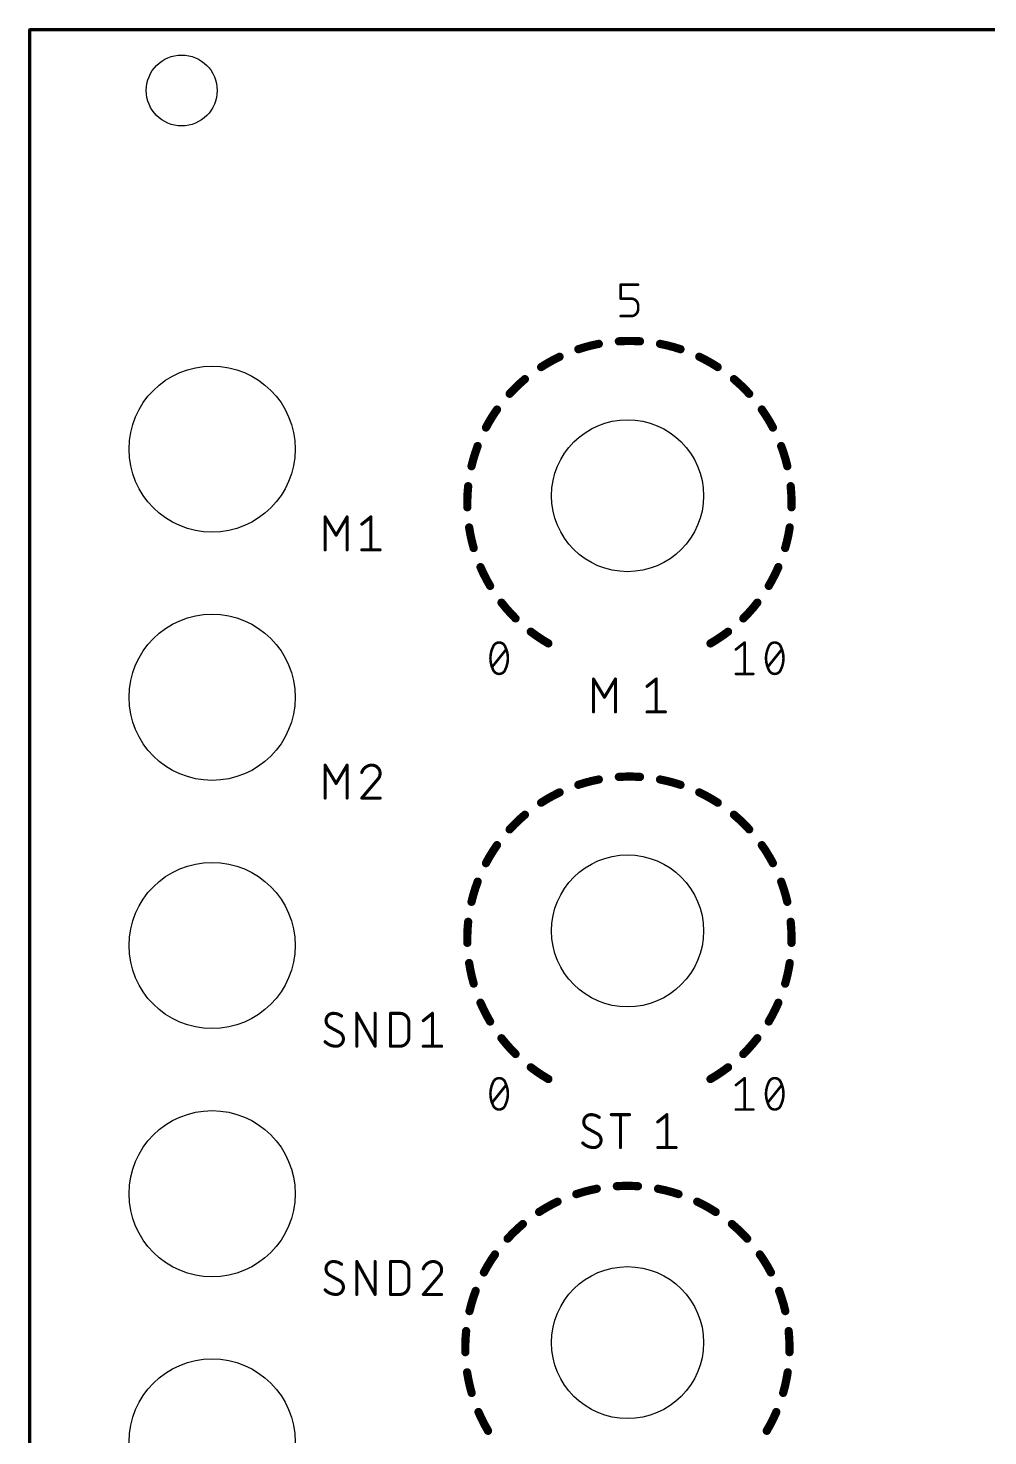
# Model space of a CAD drawing. Extents: x 0 to 101, y 0 to 128.
# Drawn here: x -0.1 to 47.3, y 58.6 to 128.1 of the extents above; entities that cross this region are included whole.
import ezdxf

# ---------------------------------------------------------------- set-up
doc = ezdxf.new("R2010")
doc.units = 0
doc.layers.add('20', color=31, linetype='CONTINUOUS')
doc.layers.add('25', color=253, linetype='CONTINUOUS')

msp = doc.modelspace()

# ---------------------------------------------------------------- linework, layer by layer
at = {"layer": '20', "const_width": 0.1524}
for points in [[(0, 0), (0, 128)], [(0, 128), (101, 128)]]:
    msp.add_lwpolyline(points, dxfattribs=at)
at = {"layer": '20', "const_width": 0.0762}
for points in [[(0.0381, 128, 1), (-0.0381, 128)], [(0, 128.0381, 1), (0, 127.9619)]]:
    msp.add_lwpolyline(points, format="xyb", dxfattribs=at)
at = {"layer": '20'}
for centre, radius in [((7.5, 125), 1.75), ((9, 107.3), 4.1), ((29.5, 105), 3.75), ((9, 95.05), 4.1), ((9, 82.8), 4.1), ((29.5, 83.52), 3.75), ((9, 70.55), 4.1), ((29.5, 63.2), 3.75), ((9, 58.3), 4.1)]:
    msp.add_circle(centre, radius, dxfattribs=at)
at = {"layer": '25'}
for points, const_width in [([(29.1616, 115.4465, 1), (29.1616, 115.383)], 0.0635), ([(29.1934, 115.4147, 1), (29.1299, 115.4147)], 0.0635), ([(30.0224, 115.383, 1), (30.0224, 115.4465)], 0.0635), ([(29.1616, 114.7578, 1), (29.1616, 114.6943)], 0.0635), ([(29.1299, 114.7261, 1), (29.1934, 114.7261)], 0.0635), ([(30.0224, 114.3818, 0.4142), (29.6781, 114.7261)], 0.127), ([(29.6781, 114.7578, 1), (29.6781, 114.6943)], 0.0635), ([(29.6781, 114.6943, 1), (29.6781, 114.7578)], 0.0635), ([(29.6781, 113.8653, 0.4142), (30.0224, 114.2096)], 0.127), ([(30.0541, 114.3818, 1), (29.9906, 114.3818)], 0.0635), ([(29.9906, 114.3818, 1), (30.0541, 114.3818)], 0.0635), ([(30.0541, 114.2096, 1), (29.9906, 114.2096)], 0.0635), ([(29.9906, 114.2096, 1), (30.0541, 114.2096)], 0.0635), ([(29.1616, 113.8971, 1), (29.1616, 113.8336)], 0.0635), ([(29.6781, 113.8971, 1), (29.6781, 113.8336)], 0.0635), ([(29.6781, 113.8336, 1), (29.6781, 113.8971)], 0.0635), ([(28.08, 112.494, 0.0326), (27.0722, 112.231)], 0.4064), ([(28.0992, 112.3943, 1), (28.0608, 112.5938)], 0.2032), ([(30.1128, 112.6212, 0.0326), (29.0712, 112.6212)], 0.4064), ([(29.0646, 112.7226, 1), (29.0778, 112.5198)], 0.2032), ([(30.1062, 112.5198, 1), (30.1194, 112.7226)], 0.2032), ([(32.1118, 112.231, 0.0326), (31.104, 112.494)], 0.4064), ([(31.1232, 112.5938, 1), (31.0848, 112.3943)], 0.2032), ([(26.1453, 111.8576, 0.0326), (25.2365, 111.3486)], 0.4064), ([(26.189, 111.7659, 1), (26.1015, 111.9493)], 0.2032), ([(27.0402, 112.3274, 1), (27.1042, 112.1346)], 0.2032), ([(32.0798, 112.1346, 1), (32.1438, 112.3274)], 0.2032), ([(33.0825, 111.9493, 1), (32.995, 111.7659)], 0.2032), ([(33.9475, 111.3486, 0.0326), (33.0388, 111.8576)], 0.4064), ([(25.1812, 111.4339, 1), (25.2919, 111.2634)], 0.2032), ([(33.8921, 111.2634, 1), (34.0028, 111.4339)], 0.2032), ([(24.4339, 110.7533, 0.0326), (23.6832, 110.0313)], 0.4064), ([(24.4994, 110.6756, 1), (24.3684, 110.8309)], 0.2032), ([(35.5008, 110.0313, 0.0326), (34.7501, 110.7533)], 0.4064), ([(34.8156, 110.8309, 1), (34.6846, 110.6756)], 0.2032), ([(23.6081, 110.0998, 1), (23.7582, 109.9628)], 0.2032), ([(35.4258, 109.9628, 1), (35.5759, 110.0998)], 0.2032), ([(23.0569, 109.2526, 0.0326), (22.5128, 108.3644)], 0.4064), ([(23.1399, 109.194, 1), (22.9739, 109.3112)], 0.2032), ([(36.6712, 108.3644, 0.0326), (36.1271, 109.2526)], 0.4064), ([(36.2101, 109.3112, 1), (36.0441, 109.194)], 0.2032), ([(22.4229, 108.4117, 1), (22.6027, 108.3171)], 0.2032), ([(36.5813, 108.3171, 1), (36.7611, 108.4117)], 0.2032), ([(22.1035, 107.4528, 0.0326), (21.8013, 106.456)], 0.4064), ([(22.1986, 107.417, 1), (22.0083, 107.4885)], 0.2032), ([(37.3827, 106.456, 0.0326), (37.0805, 107.4528)], 0.4064), ([(37.1757, 107.4885, 1), (36.9854, 107.417)], 0.2032), ([(21.7023, 106.4791, 1), (21.9002, 106.4329)], 0.2032), ([(37.2838, 106.4329, 1), (37.4817, 106.4791)], 0.2032), ([(21.6354, 105.4705, 0.0326), (21.5947, 104.4298)], 0.4064), ([(21.7365, 105.4599, 1), (21.5344, 105.4811)], 0.2032), ([(37.6496, 105.4811, 1), (37.4475, 105.4599)], 0.2032), ([(37.5893, 104.4298, 0.0326), (37.5486, 105.4705)], 0.4064), ([(21.4932, 104.4271, 1), (21.6963, 104.4324)], 0.2032), ([(37.4877, 104.4324, 1), (37.6908, 104.4271)], 0.2032), ([(14.6143, 103.9528, 1), (14.5381, 103.9528)], 0.0762), ([(14.6089, 103.9724, 1), (14.5435, 103.9332)], 0.0762), ([(15.698, 103.9528, 1), (15.6218, 103.9528)], 0.0762), ([(15.6926, 103.9332, 1), (15.6273, 103.9724)], 0.0762), ([(16.3621, 103.6213, 1), (16.4097, 103.5618)], 0.0762), ([(16.8756, 103.9528, 1), (16.7994, 103.9528)], 0.0762), ([(16.8613, 103.923, 1), (16.8137, 103.9826)], 0.0762), ([(21.6831, 103.4343, 0.0326), (21.9065, 102.417)], 0.4064), ([(21.7835, 103.4496, 1), (21.5827, 103.419)], 0.2032), ([(37.2775, 102.417, 0.0326), (37.5009, 103.4343)], 0.4064), ([(37.6013, 103.419, 1), (37.4005, 103.4496)], 0.2032), ([(15.0854, 103.0693, 1), (15.1507, 103.0301)], 0.0762), ([(15.0854, 103.0301, 1), (15.1507, 103.0693)], 0.0762), ([(14.5381, 102.3272, 1), (14.6143, 102.3272)], 0.0762), ([(15.6218, 102.3272, 1), (15.698, 102.3272)], 0.0762), ([(16.3859, 102.3653, 1), (16.3859, 102.2891)], 0.0762), ([(16.7994, 102.3272, 1), (16.8756, 102.3272)], 0.0762), ([(17.2891, 102.2891, 1), (17.2891, 102.3653)], 0.0762), ([(21.8089, 102.3888, 1), (22.0041, 102.4452)], 0.2032), ([(37.1799, 102.4452, 1), (37.3751, 102.3888)], 0.2032), ([(22.2434, 101.4762, 0.0326), (22.7165, 100.5483)], 0.4064), ([(22.3367, 101.5163, 1), (22.1501, 101.436)], 0.2032), ([(36.4675, 100.5483, 0.0326), (36.9406, 101.4762)], 0.4064), ([(37.0339, 101.436, 1), (36.8473, 101.5163)], 0.2032), ([(22.6292, 100.4963, 1), (22.8038, 100.6002)], 0.2032), ([(36.3802, 100.6002, 1), (36.5548, 100.4963)], 0.2032), ([(23.2801, 99.723, 0.0326), (23.9721, 98.9446)], 0.4064), ([(23.3602, 99.7854, 1), (23.1999, 99.6606)], 0.2032), ([(35.2119, 98.9446, 0.0326), (35.9039, 99.723)], 0.4064), ([(35.9841, 99.6606, 1), (35.8238, 99.7854)], 0.2032), ([(23.9007, 98.8723, 1), (24.0435, 99.0169)], 0.2032), ([(35.1405, 99.0169, 1), (35.2833, 98.8723)], 0.2032), ([(24.7258, 98.2884, 0.0326), (25.592, 97.71)], 0.4064), ([(24.7876, 98.369, 1), (24.664, 98.2077)], 0.2032), ([(33.592, 97.71, 0.0326), (34.4582, 98.2884)], 0.4064), ([(34.52, 98.2077, 1), (34.3964, 98.369)], 0.2032), ([(22.8627, 97.5395, 0.1139), (22.7336, 96.98)], 0.127), ([(23.164, 97.7547, 0.3205), (22.8627, 97.5395)], 0.127), ([(22.8327, 97.5498, 1), (22.8928, 97.5292)], 0.0635), ([(22.8913, 97.5256, 1), (22.8342, 97.5534)], 0.0635), ([(23.4653, 97.5395, 0.3205), (23.164, 97.7547)], 0.127), ([(23.164, 97.7864, 1), (23.164, 97.723)], 0.0635), ([(23.164, 97.723, 1), (23.164, 97.7864)], 0.0635), ([(23.4938, 97.5534, 1), (23.4367, 97.5256)], 0.0635), ([(23.5944, 96.98, 0.1139), (23.4653, 97.5395)], 0.127), ([(23.4352, 97.5292, 1), (23.4953, 97.5498)], 0.0635), ([(23.5331, 97.3906, 1), (23.4835, 97.4302)], 0.0635), ([(25.5412, 97.622, 1), (25.6428, 97.798)], 0.2032), ([(33.5412, 97.798, 1), (33.6428, 97.622)], 0.2032), ([(34.8265, 97.4352, 1), (34.8662, 97.3856)], 0.0635), ([(35.3085, 97.7547, 1), (35.245, 97.7547)], 0.0635), ([(35.2965, 97.7299, 1), (35.2569, 97.7795)], 0.0635), ([(36.462, 97.5395, 0.1139), (36.3329, 96.98)], 0.127), ([(36.7633, 97.7547, 0.3205), (36.462, 97.5395)], 0.127), ([(36.432, 97.5498, 1), (36.492, 97.5292)], 0.0635), ([(36.4906, 97.5256, 1), (36.4335, 97.5534)], 0.0635), ([(37.0646, 97.5395, 0.3205), (36.7633, 97.7547)], 0.127), ([(36.7633, 97.7864, 1), (36.7633, 97.723)], 0.0635), ([(36.7633, 97.723, 1), (36.7633, 97.7864)], 0.0635), ([(37.0931, 97.5534, 1), (37.036, 97.5256)], 0.0635), ([(37.1937, 96.98, 0.1139), (37.0646, 97.5395)], 0.127), ([(37.0345, 97.5292, 1), (37.0946, 97.5498)], 0.0635), ([(37.1324, 97.3906, 1), (37.0828, 97.4302)], 0.0635), ([(22.7336, 96.98, 0.1139), (22.8627, 96.4205)], 0.127), ([(22.7654, 96.98, 1), (22.7019, 96.98)], 0.0635), ([(22.7019, 96.98, 1), (22.7654, 96.98)], 0.0635), ([(22.7949, 96.5694, 1), (22.8445, 96.5298)], 0.0635), ([(23.4653, 96.4205, 0.1139), (23.5944, 96.98)], 0.127), ([(23.6261, 96.98, 1), (23.5626, 96.98)], 0.0635), ([(23.5626, 96.98, 1), (23.6261, 96.98)], 0.0635), ([(36.3647, 96.98, 1), (36.3011, 96.98)], 0.0635), ([(36.3329, 96.98, 0.1139), (36.462, 96.4205)], 0.127), ([(36.3012, 96.98, 1), (36.3646, 96.98)], 0.0635), ([(36.3942, 96.5694, 1), (36.4438, 96.5298)], 0.0635), ([(37.0646, 96.4205, 0.1139), (37.1937, 96.98)], 0.127), ([(37.2254, 96.98, 1), (37.1619, 96.98)], 0.0635), ([(37.1619, 96.98, 1), (37.2254, 96.98)], 0.0635), ([(22.8627, 96.4205, 0.3205), (23.164, 96.2053)], 0.127), ([(22.8928, 96.4308, 1), (22.8327, 96.4102)], 0.0635), ([(22.8342, 96.4066, 1), (22.8913, 96.4344)], 0.0635), ([(23.164, 96.2053, 0.3205), (23.4653, 96.4205)], 0.127), ([(23.164, 96.2371, 1), (23.164, 96.1736)], 0.0635), ([(23.164, 96.1736, 1), (23.164, 96.2371)], 0.0635), ([(23.4367, 96.4344, 1), (23.4938, 96.4066)], 0.0635), ([(23.4953, 96.4102, 1), (23.4352, 96.4308)], 0.0635), ([(27.8568, 95.9528, 1), (27.7806, 95.9528)], 0.0762), ([(27.8514, 95.9724, 1), (27.7861, 95.9332)], 0.0762), ([(28.9406, 95.9528, 1), (28.8644, 95.9528)], 0.0762), ([(28.9351, 95.9332, 1), (28.8698, 95.9724)], 0.0762), ([(30.9518, 95.9528, 1), (30.8756, 95.9528)], 0.0762), ([(30.9375, 95.923, 1), (30.8899, 95.9826)], 0.0762), ([(34.8463, 96.2371, 1), (34.8463, 96.1736)], 0.0635), ([(35.245, 96.2053, 1), (35.3085, 96.2053)], 0.0635), ([(35.7071, 96.1736, 1), (35.7071, 96.2371)], 0.0635), ([(36.462, 96.4205, 0.3205), (36.7633, 96.2053)], 0.127), ([(36.492, 96.4308, 1), (36.432, 96.4102)], 0.0635), ([(36.4335, 96.4066, 1), (36.4906, 96.4344)], 0.0635), ([(36.7633, 96.2053, 0.3205), (37.0646, 96.4205)], 0.127), ([(36.7633, 96.2371, 1), (36.7633, 96.1736)], 0.0635), ([(36.7633, 96.1736, 1), (36.7633, 96.2371)], 0.0635), ([(37.036, 96.4344, 1), (37.0931, 96.4066)], 0.0635), ([(37.0946, 96.4102, 1), (37.0345, 96.4308)], 0.0635), ([(30.4383, 95.6213, 1), (30.486, 95.5618)], 0.0762), ([(28.3279, 95.0693, 1), (28.3933, 95.0301)], 0.0762), ([(28.3279, 95.0301, 1), (28.3933, 95.0693)], 0.0762), ([(27.7806, 94.3272, 1), (27.8568, 94.3272)], 0.0762), ([(28.8644, 94.3272, 1), (28.9406, 94.3272)], 0.0762), ([(30.4622, 94.3653, 1), (30.4622, 94.2891)], 0.0762), ([(30.8756, 94.3272, 1), (30.9518, 94.3272)], 0.0762), ([(31.3653, 94.2891, 1), (31.3653, 94.3653)], 0.0762), ([(14.6143, 91.7028, 1), (14.5381, 91.7028)], 0.0762), ([(14.6089, 91.7224, 1), (14.5435, 91.6832)], 0.0762), ([(15.698, 91.7028, 1), (15.6218, 91.7028)], 0.0762), ([(15.6926, 91.6832, 1), (15.6273, 91.7224)], 0.0762), ([(16.8827, 91.7028, 0.3252), (16.3859, 91.3416)], 0.1524), ([(17.2891, 91.2964, 0.4142), (16.8827, 91.7028)], 0.1524), ([(16.8827, 91.7409, 1), (16.8827, 91.6647)], 0.0762), ([(16.8827, 91.6647, 1), (16.8827, 91.7409)], 0.0762), ([(16.3497, 91.3533, 1), (16.4222, 91.3298)], 0.0762), ([(17.1536, 90.9803, 0.2053), (17.2891, 91.2964)], 0.1524), ([(17.1273, 91.0079, 1), (17.1799, 90.9527)], 0.0762), ([(17.1826, 90.9556, 1), (17.1246, 91.005)], 0.0762), ([(17.3272, 91.2964, 1), (17.251, 91.2964)], 0.0762), ([(17.251, 91.2964, 1), (17.3272, 91.2964)], 0.0762), ([(28.08, 90.994, 0.0326), (27.0722, 90.731)], 0.4064), ([(28.0992, 90.8943, 1), (28.0608, 91.0938)], 0.2032), ([(30.1128, 91.1212, 0.0326), (29.0712, 91.1212)], 0.4064), ([(29.0646, 91.2226, 1), (29.0778, 91.0198)], 0.2032), ([(30.1062, 91.0198, 1), (30.1194, 91.2226)], 0.2032), ([(32.1118, 90.731, 0.0326), (31.104, 90.994)], 0.4064), ([(31.1232, 91.0938, 1), (31.0848, 90.8943)], 0.2032), ([(15.0854, 90.8193, 1), (15.1507, 90.7801)], 0.0762), ([(15.0854, 90.7801, 1), (15.1507, 90.8193)], 0.0762), ([(26.1453, 90.3576, 0.0326), (25.2365, 89.8486)], 0.4064), ([(26.189, 90.2659, 1), (26.1015, 90.4493)], 0.2032), ([(27.0402, 90.8274, 1), (27.1042, 90.6346)], 0.2032), ([(32.0798, 90.6346, 1), (32.1438, 90.8274)], 0.2032), ([(33.0825, 90.4493, 1), (32.995, 90.2659)], 0.2032), ([(33.9475, 89.8486, 0.0326), (33.0388, 90.3576)], 0.4064), ([(14.5381, 90.0772, 1), (14.6143, 90.0772)], 0.0762), ([(15.6218, 90.0772, 1), (15.698, 90.0772)], 0.0762), ([(16.3859, 90.1153, 1), (16.3859, 90.0391)], 0.0762), ([(16.3569, 90.1019, 1), (16.415, 90.0525)], 0.0762), ([(17.2891, 90.0391, 1), (17.2891, 90.1153)], 0.0762), ([(25.1812, 89.9339, 1), (25.2919, 89.7634)], 0.2032), ([(33.8921, 89.7634, 1), (34.0028, 89.9339)], 0.2032), ([(24.4339, 89.2533, 0.0326), (23.6832, 88.5313)], 0.4064), ([(24.4994, 89.1756, 1), (24.3684, 89.3309)], 0.2032), ([(35.5008, 88.5313, 0.0326), (34.7501, 89.2533)], 0.4064), ([(34.8156, 89.3309, 1), (34.6846, 89.1756)], 0.2032), ([(23.6081, 88.5998, 1), (23.7582, 88.4628)], 0.2032), ([(35.4258, 88.4628, 1), (35.5759, 88.5998)], 0.2032), ([(23.0569, 87.7526, 0.0326), (22.5128, 86.8644)], 0.4064), ([(23.1399, 87.694, 1), (22.9739, 87.8112)], 0.2032), ([(36.6712, 86.8644, 0.0326), (36.1271, 87.7526)], 0.4064), ([(36.2101, 87.8112, 1), (36.0441, 87.694)], 0.2032), ([(22.4229, 86.9117, 1), (22.6027, 86.8171)], 0.2032), ([(36.5813, 86.8171, 1), (36.7611, 86.9117)], 0.2032), ([(22.1035, 85.9528, 0.0326), (21.8013, 84.956)], 0.4064), ([(22.1986, 85.917, 1), (22.0083, 85.9885)], 0.2032), ([(37.3827, 84.956, 0.0326), (37.0805, 85.9528)], 0.4064), ([(37.1757, 85.9885, 1), (36.9854, 85.917)], 0.2032), ([(21.7023, 84.9791, 1), (21.9002, 84.9329)], 0.2032), ([(37.2838, 84.9329, 1), (37.4817, 84.9791)], 0.2032), ([(21.6354, 83.9705, 0.0326), (21.5947, 82.9298)], 0.4064), ([(21.7365, 83.9599, 1), (21.5344, 83.9811)], 0.2032), ([(37.6496, 83.9811, 1), (37.4475, 83.9599)], 0.2032), ([(37.5893, 82.9298, 0.0326), (37.5486, 83.9705)], 0.4064), ([(21.4932, 82.9271, 1), (21.6963, 82.9324)], 0.2032), ([(37.4877, 82.9324, 1), (37.6908, 82.9271)], 0.2032), ([(21.6831, 81.9343, 0.0326), (21.9065, 80.917)], 0.4064), ([(21.7835, 81.9496, 1), (21.5827, 81.919)], 0.2032), ([(37.2775, 80.917, 0.0326), (37.5009, 81.9343)], 0.4064), ([(37.6013, 81.919, 1), (37.4005, 81.9496)], 0.2032), ([(21.8089, 80.8888, 1), (22.0041, 80.9452)], 0.2032), ([(37.1799, 80.9452, 1), (37.3751, 80.8888)], 0.2032), ([(22.2434, 79.9762, 0.0326), (22.7165, 79.0483)], 0.4064), ([(22.3367, 80.0163, 1), (22.1501, 79.936)], 0.2032), ([(36.4675, 79.0483, 0.0326), (36.9406, 79.9762)], 0.4064), ([(37.0339, 79.936, 1), (36.8473, 80.0163)], 0.2032), ([(14.9826, 79.4528, 0.4142), (14.6214, 79.0916)], 0.1524), ([(15.389, 79.3173, 0.1623), (14.9826, 79.4528)], 0.1524), ([(14.9826, 79.4909, 1), (14.9826, 79.4147)], 0.0762), ([(14.9826, 79.4147, 1), (14.9826, 79.4909)], 0.0762), ([(15.3661, 79.2869, 1), (15.4119, 79.3478)], 0.0762), ([(16.1774, 79.4528, 1), (16.1012, 79.4528)], 0.0762), ([(16.1726, 79.4713, 1), (16.106, 79.4343)], 0.0762), ([(17.0805, 79.4528, 1), (17.0043, 79.4528)], 0.0762), ([(17.8448, 79.4528, 1), (17.7686, 79.4528)], 0.0762), ([(17.8067, 79.4909, 1), (17.8067, 79.4147)], 0.0762), ([(18.7098, 79.0012, 0.4142), (18.2582, 79.4528)], 0.1524), ([(18.2582, 79.4909, 1), (18.2582, 79.4147)], 0.0762), ([(18.2582, 79.4147, 1), (18.2582, 79.4909)], 0.0762), ([(19.9115, 79.4528, 1), (19.8353, 79.4528)], 0.0762), ([(19.8972, 79.423, 1), (19.8496, 79.4826)], 0.0762), ([(14.6214, 79.0916, 0.2656), (14.802, 78.7755)], 0.1524), ([(14.6595, 79.0916, 1), (14.5833, 79.0916)], 0.0762), ([(14.5833, 79.0916, 1), (14.6595, 79.0916)], 0.0762), ([(14.8202, 78.8089, 1), (14.7837, 78.742)], 0.0762), ([(14.7826, 78.7426, 1), (14.8213, 78.8083)], 0.0762), ([(15.318, 78.5374, 1), (15.2793, 78.4717)], 0.0762), ([(15.4793, 78.1884, 0.2656), (15.2987, 78.5045)], 0.1524), ([(15.2804, 78.4711, 1), (15.3169, 78.538)], 0.0762), ([(18.7479, 79.0012, 1), (18.6717, 79.0012)], 0.0762), ([(18.6717, 79.0012, 1), (18.7479, 79.0012)], 0.0762), ([(19.3981, 79.1213, 1), (19.4457, 79.0618)], 0.0762), ([(22.6292, 78.9963, 1), (22.8038, 79.1002)], 0.2032), ([(36.3802, 79.1002, 1), (36.5548, 78.9963)], 0.2032), ([(14.5762, 78.053, 0.2), (15.1181, 77.8272)], 0.1524), ([(14.6033, 78.0798, 1), (14.5491, 78.0261)], 0.0762), ([(15.1181, 77.8272, 0.4142), (15.4793, 78.1884)], 0.1524), ([(15.1181, 77.8653, 1), (15.1181, 77.7891)], 0.0762), ([(15.1181, 77.7891, 1), (15.1181, 77.8653)], 0.0762), ([(15.5174, 78.1884, 1), (15.4412, 78.1884)], 0.0762), ([(15.4412, 78.1884, 1), (15.5174, 78.1884)], 0.0762), ([(16.1012, 77.8272, 1), (16.1774, 77.8272)], 0.0762), ([(17.0043, 77.8272, 1), (17.0805, 77.8272)], 0.0762), ([(17.0091, 77.8087, 1), (17.0757, 77.8457)], 0.0762), ([(17.8067, 77.8653, 1), (17.8067, 77.7891)], 0.0762), ([(17.7686, 77.8272, 1), (17.8448, 77.8272)], 0.0762), ([(18.2582, 77.8272, 0.4142), (18.7098, 78.2788)], 0.1524), ([(18.2582, 77.8653, 1), (18.2582, 77.7891)], 0.0762), ([(18.2582, 77.7891, 1), (18.2582, 77.8653)], 0.0762), ([(18.7479, 78.2788, 1), (18.6717, 78.2788)], 0.0762), ([(18.6717, 78.2788, 1), (18.7479, 78.2788)], 0.0762), ([(19.4219, 77.8653, 1), (19.4219, 77.7891)], 0.0762), ([(19.8353, 77.8272, 1), (19.9115, 77.8272)], 0.0762), ([(20.325, 77.7891, 1), (20.325, 77.8653)], 0.0762), ([(23.2801, 78.223, 0.0326), (23.9721, 77.4446)], 0.4064), ([(23.3602, 78.2854, 1), (23.1999, 78.1606)], 0.2032), ([(35.2119, 77.4446, 0.0326), (35.9039, 78.223)], 0.4064), ([(35.9841, 78.1606, 1), (35.8238, 78.2854)], 0.2032), ([(23.9007, 77.3723, 1), (24.0435, 77.5169)], 0.2032), ([(35.1405, 77.5169, 1), (35.2833, 77.3723)], 0.2032), ([(24.7258, 76.7884, 0.0326), (25.592, 76.21)], 0.4064), ([(24.7876, 76.869, 1), (24.664, 76.7077)], 0.2032), ([(33.592, 76.21, 0.0326), (34.4582, 76.7884)], 0.4064), ([(34.52, 76.7077, 1), (34.3964, 76.869)], 0.2032), ([(22.8627, 76.0395, 0.1139), (22.7336, 75.48)], 0.127), ([(23.164, 76.2547, 0.3205), (22.8627, 76.0395)], 0.127), ([(22.8327, 76.0498, 1), (22.8928, 76.0292)], 0.0635), ([(22.8913, 76.0256, 1), (22.8342, 76.0534)], 0.0635), ([(23.4653, 76.0395, 0.3205), (23.164, 76.2547)], 0.127), ([(23.164, 76.2864, 1), (23.164, 76.223)], 0.0635), ([(23.164, 76.223, 1), (23.164, 76.2864)], 0.0635), ([(23.4938, 76.0534, 1), (23.4367, 76.0256)], 0.0635), ([(23.5944, 75.48, 0.1139), (23.4653, 76.0395)], 0.127), ([(23.4352, 76.0292, 1), (23.4953, 76.0498)], 0.0635), ([(23.5331, 75.8906, 1), (23.4835, 75.9302)], 0.0635), ([(25.5412, 76.122, 1), (25.6428, 76.298)], 0.2032), ([(33.5412, 76.298, 1), (33.6428, 76.122)], 0.2032), ([(34.8265, 75.9352, 1), (34.8662, 75.8856)], 0.0635), ([(35.3085, 76.2547, 1), (35.245, 76.2547)], 0.0635), ([(35.2965, 76.2299, 1), (35.2569, 76.2795)], 0.0635), ([(36.462, 76.0395, 0.1139), (36.3329, 75.48)], 0.127), ([(36.7633, 76.2547, 0.3205), (36.462, 76.0395)], 0.127), ([(36.432, 76.0498, 1), (36.492, 76.0292)], 0.0635), ([(36.4906, 76.0256, 1), (36.4335, 76.0534)], 0.0635), ([(37.0646, 76.0395, 0.3205), (36.7633, 76.2547)], 0.127), ([(36.7633, 76.2864, 1), (36.7633, 76.223)], 0.0635), ([(36.7633, 76.223, 1), (36.7633, 76.2864)], 0.0635), ([(37.0931, 76.0534, 1), (37.036, 76.0256)], 0.0635), ([(37.1937, 75.48, 0.1139), (37.0646, 76.0395)], 0.127), ([(37.0345, 76.0292, 1), (37.0946, 76.0498)], 0.0635), ([(37.1324, 75.8906, 1), (37.0828, 75.9302)], 0.0635), ([(22.7336, 75.48, 0.1139), (22.8627, 74.9205)], 0.127), ([(22.7654, 75.48, 1), (22.7019, 75.48)], 0.0635), ([(22.7019, 75.48, 1), (22.7654, 75.48)], 0.0635), ([(22.7949, 75.0694, 1), (22.8445, 75.0298)], 0.0635), ([(23.4653, 74.9205, 0.1139), (23.5944, 75.48)], 0.127), ([(23.6261, 75.48, 1), (23.5626, 75.48)], 0.0635), ([(23.5626, 75.48, 1), (23.6261, 75.48)], 0.0635), ([(36.3647, 75.48, 1), (36.3011, 75.48)], 0.0635), ([(36.3329, 75.48, 0.1139), (36.462, 74.9205)], 0.127), ([(36.3012, 75.48, 1), (36.3646, 75.48)], 0.0635), ([(36.3942, 75.0694, 1), (36.4438, 75.0298)], 0.0635), ([(37.0646, 74.9205, 0.1139), (37.1937, 75.48)], 0.127), ([(37.2254, 75.48, 1), (37.1619, 75.48)], 0.0635), ([(37.1619, 75.48, 1), (37.2254, 75.48)], 0.0635), ([(22.8627, 74.9205, 0.3205), (23.164, 74.7053)], 0.127), ([(22.8928, 74.9308, 1), (22.8327, 74.9102)], 0.0635), ([(22.8342, 74.9066, 1), (22.8913, 74.9344)], 0.0635), ([(23.164, 74.7053, 0.3205), (23.4653, 74.9205)], 0.127), ([(23.164, 74.7371, 1), (23.164, 74.6736)], 0.0635), ([(23.164, 74.6736, 1), (23.164, 74.7371)], 0.0635), ([(23.4367, 74.9344, 1), (23.4938, 74.9066)], 0.0635), ([(23.4953, 74.9102, 1), (23.4352, 74.9308)], 0.0635), ([(27.6972, 74.4528, 0.4142), (27.3359, 74.0916)], 0.1524), ([(27.6972, 74.4909, 1), (27.6971, 74.4147)], 0.0762), ([(28.1036, 74.3173, 0.1623), (27.6972, 74.4528)], 0.1524), ([(27.6971, 74.4147, 1), (27.6972, 74.4909)], 0.0762), ([(28.0807, 74.2869, 1), (28.1264, 74.3478)], 0.0762), ([(28.6976, 74.4909, 1), (28.6976, 74.4147)], 0.0762), ([(29.1872, 74.4528, 1), (29.111, 74.4528)], 0.0762), ([(29.6007, 74.4147, 1), (29.6007, 74.4909)], 0.0762), ([(31.4798, 74.4528, 1), (31.4036, 74.4528)], 0.0762), ([(31.4655, 74.423, 1), (31.4179, 74.4826)], 0.0762), ([(34.8463, 74.7371, 1), (34.8463, 74.6736)], 0.0635), ([(35.245, 74.7053, 1), (35.3085, 74.7053)], 0.0635), ([(35.7071, 74.6736, 1), (35.7071, 74.7371)], 0.0635), ([(36.462, 74.9205, 0.3205), (36.7633, 74.7053)], 0.127), ([(36.492, 74.9308, 1), (36.432, 74.9102)], 0.0635), ([(36.4335, 74.9066, 1), (36.4906, 74.9344)], 0.0635), ([(36.7633, 74.7053, 0.3205), (37.0646, 74.9205)], 0.127), ([(36.7633, 74.7371, 1), (36.7633, 74.6736)], 0.0635), ([(36.7633, 74.6736, 1), (36.7633, 74.7371)], 0.0635), ([(37.036, 74.9344, 1), (37.0931, 74.9066)], 0.0635), ([(37.0946, 74.9102, 1), (37.0345, 74.9308)], 0.0635), ([(27.3359, 74.0916, 0.2656), (27.5165, 73.7755)], 0.1524), ([(27.374, 74.0916, 1), (27.2978, 74.0916)], 0.0762), ([(27.2978, 74.0916, 1), (27.374, 74.0916)], 0.0762), ([(27.5348, 73.8089, 1), (27.4983, 73.742)], 0.0762), ([(27.4972, 73.7426, 1), (27.5359, 73.8083)], 0.0762), ([(30.9663, 74.1213, 1), (31.0139, 74.0618)], 0.0762), ([(27.3178, 73.0798, 1), (27.2637, 73.0261)], 0.0762), ([(27.2908, 73.053, 0.2), (27.8326, 72.8272)], 0.1524), ([(27.8326, 72.8272, 0.4142), (28.1939, 73.1884)], 0.1524), ([(28.0326, 73.5374, 1), (27.9939, 73.4717)], 0.0762), ([(28.1939, 73.1884, 0.2656), (28.0132, 73.5045)], 0.1524), ([(27.995, 73.4711, 1), (28.0315, 73.538)], 0.0762), ([(28.232, 73.1884, 1), (28.1558, 73.1884)], 0.0762), ([(28.1558, 73.1884, 1), (28.232, 73.1884)], 0.0762), ([(27.8326, 72.8653, 1), (27.8326, 72.7891)], 0.0762), ([(27.8326, 72.7891, 1), (27.8326, 72.8653)], 0.0762), ([(29.111, 72.8272, 1), (29.1872, 72.8272)], 0.0762), ([(30.9901, 72.8653, 1), (30.9901, 72.7891)], 0.0762), ([(31.4036, 72.8272, 1), (31.4798, 72.8272)], 0.0762), ([(31.8933, 72.7891, 1), (31.8933, 72.8653)], 0.0762), ([(27.98, 70.794, 0.0326), (26.9722, 70.531)], 0.4064), ([(27.9992, 70.6943, 1), (27.9608, 70.8938)], 0.2032), ([(30.0128, 70.9212, 0.0326), (28.9712, 70.9212)], 0.4064), ([(28.9646, 71.0226, 1), (28.9778, 70.8198)], 0.2032), ([(30.0062, 70.8198, 1), (30.0194, 71.0226)], 0.2032), ([(32.0118, 70.531, 0.0326), (31.004, 70.794)], 0.4064), ([(31.0232, 70.8938, 1), (30.9848, 70.6943)], 0.2032), ([(26.0453, 70.1576, 0.0326), (25.1365, 69.6486)], 0.4064), ([(26.089, 70.0659, 1), (26.0015, 70.2493)], 0.2032), ([(26.9402, 70.6274, 1), (27.0042, 70.4346)], 0.2032), ([(31.9798, 70.4346, 1), (32.0438, 70.6274)], 0.2032), ([(33.8475, 69.6486, 0.0326), (32.9387, 70.1576)], 0.4064), ([(32.9825, 70.2493, 1), (32.895, 70.0659)], 0.2032), ([(25.0812, 69.7339, 1), (25.1919, 69.5634)], 0.2032), ([(33.7921, 69.5634, 1), (33.9028, 69.7339)], 0.2032), ([(24.3339, 69.0533, 0.0326), (23.5832, 68.3313)], 0.4064), ([(24.3994, 68.9756, 1), (24.2684, 69.1309)], 0.2032), ([(35.4008, 68.3313, 0.0326), (34.6501, 69.0533)], 0.4064), ([(34.7156, 69.1309, 1), (34.5846, 68.9756)], 0.2032), ([(23.5081, 68.3998, 1), (23.6582, 68.2628)], 0.2032), ([(35.3258, 68.2628, 1), (35.4759, 68.3998)], 0.2032), ([(22.9569, 67.5526, 0.0326), (22.4128, 66.6644)], 0.4064), ([(23.0399, 67.494, 1), (22.8739, 67.6112)], 0.2032), ([(36.5712, 66.6644, 0.0326), (36.0271, 67.5526)], 0.4064), ([(36.1101, 67.6112, 1), (35.9441, 67.494)], 0.2032), ([(14.9826, 67.2028, 0.4142), (14.6214, 66.8416)], 0.1524), ([(14.6214, 66.8416, 0.2656), (14.802, 66.5255)], 0.1524), ([(14.6595, 66.8416, 1), (14.5833, 66.8416)], 0.0762), ([(14.5833, 66.8416, 1), (14.6595, 66.8416)], 0.0762), ([(15.389, 67.0673, 0.1623), (14.9826, 67.2028)], 0.1524), ([(14.9826, 67.2409, 1), (14.9826, 67.1647)], 0.0762), ([(14.9826, 67.1647, 1), (14.9826, 67.2409)], 0.0762), ([(15.3661, 67.0369, 1), (15.4119, 67.0978)], 0.0762), ([(16.1774, 67.2028, 1), (16.1012, 67.2028)], 0.0762), ([(16.1726, 67.2213, 1), (16.106, 67.1843)], 0.0762), ([(17.0805, 67.2028, 1), (17.0043, 67.2028)], 0.0762), ([(17.8448, 67.2028, 1), (17.7686, 67.2028)], 0.0762), ([(17.8067, 67.2409, 1), (17.8067, 67.1647)], 0.0762), ([(18.7098, 66.7512, 0.4142), (18.2582, 67.2028)], 0.1524), ([(18.2582, 67.2409, 1), (18.2582, 67.1647)], 0.0762), ([(18.2582, 67.1647, 1), (18.2582, 67.2409)], 0.0762), ([(18.7479, 66.7512, 1), (18.6717, 66.7512)], 0.0762), ([(18.6717, 66.7512, 1), (18.7479, 66.7512)], 0.0762), ([(19.3856, 66.8533, 1), (19.4581, 66.8298)], 0.0762), ([(19.9186, 67.2028, 0.3252), (19.4219, 66.8416)], 0.1524), ([(20.325, 66.7964, 0.4142), (19.9186, 67.2028)], 0.1524), ([(19.9186, 67.2409, 1), (19.9186, 67.1647)], 0.0762), ([(19.9186, 67.1647, 1), (19.9186, 67.2409)], 0.0762), ([(20.1895, 66.4803, 0.2053), (20.325, 66.7964)], 0.1524), ([(20.3631, 66.7964, 1), (20.2869, 66.7964)], 0.0762), ([(20.2869, 66.7964, 1), (20.3631, 66.7964)], 0.0762), ([(22.3229, 66.7117, 1), (22.5027, 66.6171)], 0.2032), ([(36.4813, 66.6171, 1), (36.6611, 66.7117)], 0.2032), ([(14.8202, 66.5589, 1), (14.7837, 66.492)], 0.0762), ([(14.7826, 66.4926, 1), (14.8213, 66.5583)], 0.0762), ([(15.1181, 65.5772, 0.4142), (15.4793, 65.9384)], 0.1524), ([(15.318, 66.2874, 1), (15.2793, 66.2217)], 0.0762), ([(15.4793, 65.9384, 0.2656), (15.2987, 66.2545)], 0.1524), ([(15.2804, 66.2211, 1), (15.3169, 66.288)], 0.0762), ([(15.5174, 65.9384, 1), (15.4412, 65.9384)], 0.0762), ([(18.2582, 65.5772, 0.4142), (18.7098, 66.0288)], 0.1524), ([(18.7479, 66.0288, 1), (18.6717, 66.0288)], 0.0762), ([(18.6717, 66.0288, 1), (18.7479, 66.0288)], 0.0762), ([(20.1633, 66.5079, 1), (20.2158, 66.4527)], 0.0762), ([(20.2186, 66.4556, 1), (20.1605, 66.505)], 0.0762), ([(14.5762, 65.803, 0.2), (15.1181, 65.5772)], 0.1524), ([(14.6033, 65.8298, 1), (14.5491, 65.7761)], 0.0762), ([(15.1181, 65.6153, 1), (15.1181, 65.5391)], 0.0762), ([(15.1181, 65.5391, 1), (15.1181, 65.6153)], 0.0762), ([(15.4412, 65.9384, 1), (15.5174, 65.9384)], 0.0762), ([(16.1012, 65.5772, 1), (16.1774, 65.5772)], 0.0762), ([(17.0043, 65.5772, 1), (17.0805, 65.5772)], 0.0762), ([(17.0091, 65.5587, 1), (17.0757, 65.5957)], 0.0762), ([(17.8067, 65.6153, 1), (17.8067, 65.5391)], 0.0762), ([(17.7686, 65.5772, 1), (17.8448, 65.5772)], 0.0762), ([(18.2582, 65.6153, 1), (18.2582, 65.5391)], 0.0762), ([(18.2582, 65.5391, 1), (18.2582, 65.6153)], 0.0762), ([(19.4219, 65.6153, 1), (19.4219, 65.5391)], 0.0762), ([(19.3929, 65.6019, 1), (19.4509, 65.5525)], 0.0762), ([(20.325, 65.5391, 1), (20.325, 65.6153)], 0.0762), ([(22.0035, 65.7528, 0.0326), (21.7013, 64.756)], 0.4064), ([(22.0986, 65.717, 1), (21.9083, 65.7885)], 0.2032), ([(37.2827, 64.756, 0.0326), (36.9805, 65.7528)], 0.4064), ([(37.0757, 65.7885, 1), (36.8854, 65.717)], 0.2032), ([(21.6023, 64.7791, 1), (21.8002, 64.7329)], 0.2032), ([(37.1838, 64.7329, 1), (37.3817, 64.7791)], 0.2032), ([(21.5354, 63.7705, 0.0326), (21.4947, 62.7298)], 0.4064), ([(21.6365, 63.7599, 1), (21.4344, 63.7811)], 0.2032), ([(37.5496, 63.7811, 1), (37.3475, 63.7599)], 0.2032), ([(37.4893, 62.7298, 0.0326), (37.4486, 63.7705)], 0.4064), ([(21.3932, 62.7271, 1), (21.5963, 62.7324)], 0.2032), ([(37.3877, 62.7324, 1), (37.5908, 62.7271)], 0.2032), ([(21.5831, 61.7343, 0.0326), (21.8065, 60.717)], 0.4064), ([(21.6835, 61.7496, 1), (21.4827, 61.719)], 0.2032), ([(37.1775, 60.717, 0.0326), (37.4009, 61.7343)], 0.4064), ([(37.5013, 61.719, 1), (37.3005, 61.7496)], 0.2032), ([(21.7089, 60.6888, 1), (21.9041, 60.7452)], 0.2032), ([(37.0799, 60.7452, 1), (37.2751, 60.6888)], 0.2032), ([(22.1434, 59.7762, 0.0326), (22.6165, 58.8483)], 0.4064), ([(22.2367, 59.8163, 1), (22.0501, 59.736)], 0.2032), ([(36.3675, 58.8483, 0.0326), (36.8406, 59.7762)], 0.4064), ([(36.9339, 59.736, 1), (36.7473, 59.8163)], 0.2032), ([(22.5292, 58.7963, 1), (22.7038, 58.9002)], 0.2032), ([(36.2802, 58.9002, 1), (36.4548, 58.7963)], 0.2032)]:
    msp.add_lwpolyline(points, format="xyb", dxfattribs=dict(at, const_width=const_width))
for points, const_width in [([(29.1616, 114.7261), (29.1616, 115.4147)], 0.127), ([(29.1616, 115.4147), (30.0224, 115.4147)], 0.127), ([(29.6781, 114.7261), (29.1616, 114.7261)], 0.127), ([(30.0224, 114.2096), (30.0224, 114.3818)], 0.127), ([(29.1616, 113.8653), (29.6781, 113.8653)], 0.127), ([(14.5762, 102.3272), (14.5762, 103.9528)], 0.1524), ([(14.5762, 103.9528), (15.1181, 103.0497)], 0.1524), ([(15.1181, 103.0497), (15.6599, 103.9528)], 0.1524), ([(15.6599, 103.9528), (15.6599, 102.3272)], 0.1524), ([(16.3859, 103.5916), (16.8375, 103.9528)], 0.1524), ([(16.8375, 103.9528), (16.8375, 102.3272)], 0.1524), ([(16.3859, 102.3272), (17.2891, 102.3272)], 0.1524), ([(22.8197, 96.5496), (23.5083, 97.4104)], 0.127), ([(34.8463, 97.4104), (35.2767, 97.7547)], 0.127), ([(35.2767, 97.7547), (35.2767, 96.2053)], 0.127), ([(36.419, 96.5496), (37.1076, 97.4104)], 0.127), ([(27.8187, 94.3272), (27.8187, 95.9528)], 0.1524), ([(27.8187, 95.9528), (28.3606, 95.0497)], 0.1524), ([(28.3606, 95.0497), (28.9025, 95.9528)], 0.1524), ([(28.9025, 95.9528), (28.9025, 94.3272)], 0.1524), ([(30.4622, 95.5916), (30.9137, 95.9528)], 0.1524), ([(30.9137, 95.9528), (30.9137, 94.3272)], 0.1524), ([(34.8463, 96.2053), (35.7071, 96.2053)], 0.127), ([(30.4622, 94.3272), (31.3653, 94.3272)], 0.1524), ([(14.5762, 90.0772), (14.5762, 91.7028)], 0.1524), ([(14.5762, 91.7028), (15.1181, 90.7997)], 0.1524), ([(15.1181, 90.7997), (15.6599, 91.7028)], 0.1524), ([(15.6599, 91.7028), (15.6599, 90.0772)], 0.1524), ([(17.1536, 90.9803), (16.3859, 90.0772)], 0.1524), ([(16.3859, 90.0772), (17.2891, 90.0772)], 0.1524), ([(16.1393, 77.8272), (16.1393, 79.4528)], 0.1524), ([(16.1393, 79.4528), (17.0424, 77.8272)], 0.1524), ([(17.0424, 77.8272), (17.0424, 79.4528)], 0.1524), ([(17.8067, 77.8272), (17.8067, 79.4528)], 0.1524), ([(17.8067, 79.4528), (18.2582, 79.4528)], 0.1524), ([(19.4219, 79.0916), (19.8734, 79.4528)], 0.1524), ([(19.8734, 79.4528), (19.8734, 77.8272)], 0.1524), ([(15.2987, 78.5045), (14.802, 78.7755)], 0.1524), ([(18.7098, 79.0012), (18.7098, 78.2788)], 0.1524), ([(18.2582, 77.8272), (17.8067, 77.8272)], 0.1524), ([(19.4219, 77.8272), (20.325, 77.8272)], 0.1524), ([(22.8197, 75.0496), (23.5083, 75.9104)], 0.127), ([(34.8463, 75.9104), (35.2767, 76.2547)], 0.127), ([(35.2767, 76.2547), (35.2767, 74.7053)], 0.127), ([(36.419, 75.0496), (37.1076, 75.9104)], 0.127), ([(28.6976, 74.4528), (29.6007, 74.4528)], 0.1524), ([(29.1491, 72.8272), (29.1491, 74.4528)], 0.1524), ([(30.9901, 74.0916), (31.4417, 74.4528)], 0.1524), ([(31.4417, 74.4528), (31.4417, 72.8272)], 0.1524), ([(34.8463, 74.7053), (35.7071, 74.7053)], 0.127), ([(28.0132, 73.5045), (27.5165, 73.7755)], 0.1524), ([(30.9901, 72.8272), (31.8933, 72.8272)], 0.1524), ([(16.1393, 65.5772), (16.1393, 67.2028)], 0.1524), ([(16.1393, 67.2028), (17.0424, 65.5772)], 0.1524), ([(17.0424, 65.5772), (17.0424, 67.2028)], 0.1524), ([(17.8067, 65.5772), (17.8067, 67.2028)], 0.1524), ([(17.8067, 67.2028), (18.2582, 67.2028)], 0.1524), ([(18.7098, 66.7512), (18.7098, 66.0288)], 0.1524), ([(15.2987, 66.2545), (14.802, 66.5255)], 0.1524), ([(20.1895, 66.4803), (19.4219, 65.5772)], 0.1524), ([(18.2582, 65.5772), (17.8067, 65.5772)], 0.1524), ([(19.4219, 65.5772), (20.325, 65.5772)], 0.1524)]:
    msp.add_lwpolyline(points, dxfattribs=dict(at, const_width=const_width))

doc.saveas('drawing.dxf')
